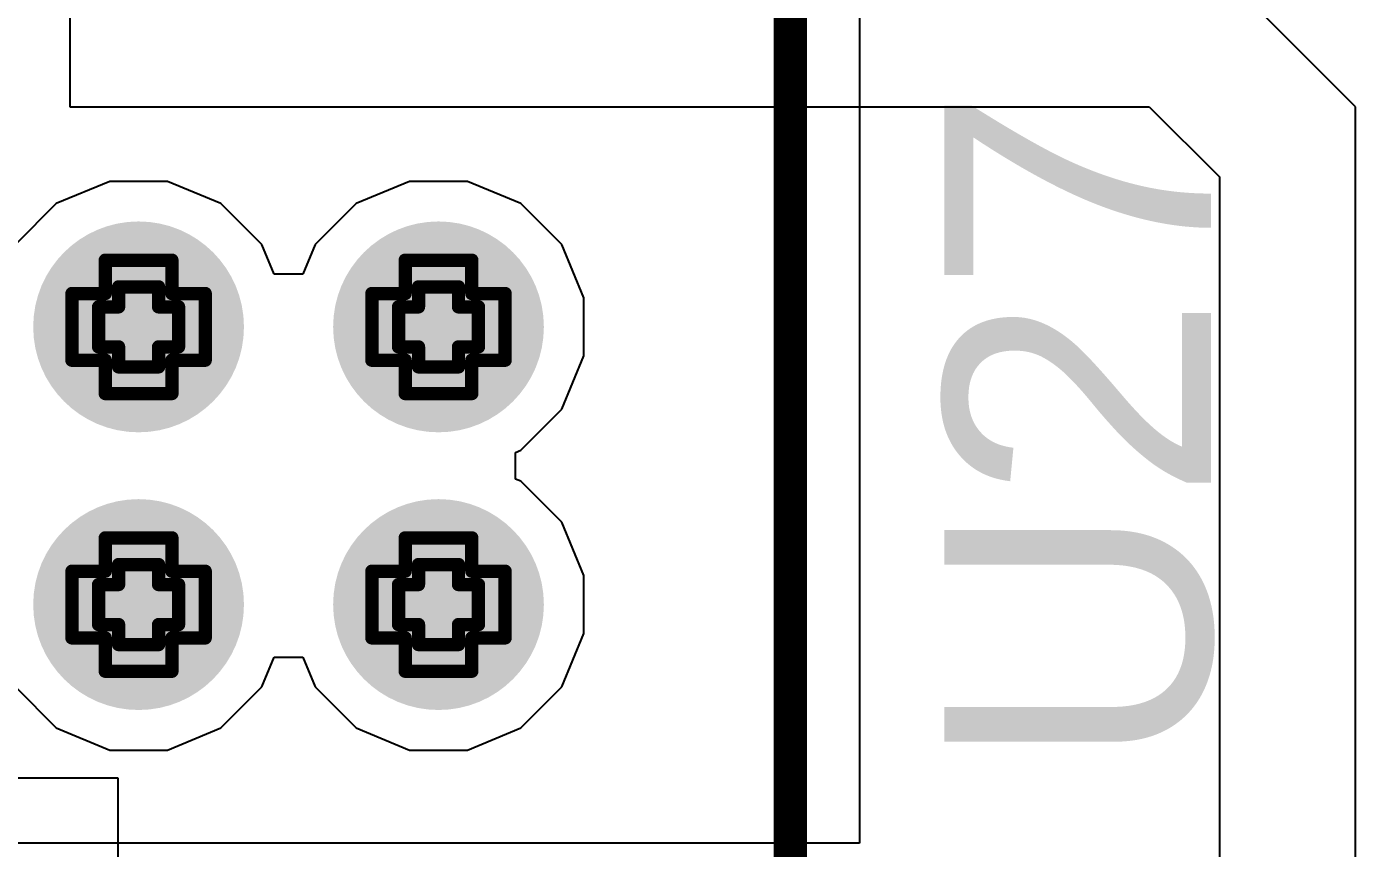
# Model space of a CAD drawing. Header units: inches. Extents: x -4 to 5258, y -4 to 5281.
# Drawn here: x 72.96 to 78.02, y 83.39 to 86.52 of the extents above; entities that cross this region are included whole.
import ezdxf

# ---------------------------------------------------------------- set-up
doc = ezdxf.new("R2010")
doc.units = ezdxf.units.IN
for name, color, linetype in [('Bottom Layer', 5, 'Continuous'), ('Bottom Solder', 6, 'Continuous'), ('Drill Drawing', 1, 'Continuous'), ('Layer 1', 16, 'Continuous'), ('Layer 2', 76, 'Continuous'), ('Top Layer', 1, 'Continuous'), ('Top Overlay', 2, 'Continuous'), ('Top Solder', 216, 'Continuous'), ('Via Holes', 16, 'Continuous')]:
    doc.layers.add(name, color=color, linetype=linetype)
doc.styles.add('Arial', font='', dxfattribs={"height": 0.2})
doc.styles.get('Arial').set_extended_font_data('Arial')

# ---------------------------------------------------------------- blocks, each defined once
blk = doc.blocks.new('SOIC_8_6')
at = {"layer": 'Top Overlay'}
blk.add_lwpolyline([(-1.9906, -2.4892, 0.127, 0.127, 0), (1.9906, -2.4892, 0.127, 0.127, 0)], format="xyseb", dxfattribs=at)

msp = doc.modelspace()

# ---------------------------------------------------------------- hatches: boundary and pattern name
at = {"layer": 'Bottom Layer'}
h = msp.add_hatch(color=5, dxfattribs=at)
edge = h.paths.add_edge_path()
edge.add_arc((73.3864, 85.3725), 0.3, 0, 360)
h = msp.add_hatch(color=5, dxfattribs=at)
edge = h.paths.add_edge_path()
edge.add_arc((74.5294, 85.3725), 0.3, 0, 360)
h = msp.add_hatch(color=5, dxfattribs=at)
edge = h.paths.add_edge_path()
edge.add_arc((73.3864, 84.3148), 0.3, 0, 360)
h = msp.add_hatch(color=5, dxfattribs=at)
edge = h.paths.add_edge_path()
edge.add_arc((74.5294, 84.3148), 0.3, 0, 360)
at = {"layer": 'Bottom Solder'}
h = msp.add_hatch(color=6, dxfattribs=at)
edge = h.paths.add_edge_path()
edge.add_arc((73.3864, 85.3725), 0.4016, 0, 360)
h = msp.add_hatch(color=6, dxfattribs=at)
edge = h.paths.add_edge_path()
edge.add_arc((74.5294, 85.3725), 0.4016, 0, 360)
h = msp.add_hatch(color=6, dxfattribs=at)
edge = h.paths.add_edge_path()
edge.add_arc((73.3864, 84.3148), 0.4016, 0, 360)
h = msp.add_hatch(color=6, dxfattribs=at)
edge = h.paths.add_edge_path()
edge.add_arc((74.5294, 84.3148), 0.4016, 0, 360)
at = {"layer": 'Layer 1'}
h = msp.add_hatch(color=16, dxfattribs=at)
edge = h.paths.add_edge_path()
edge.add_arc((73.3864, 85.3725), 0.3, 0, 360)
h = msp.add_hatch(color=16, dxfattribs=at)
edge = h.paths.add_edge_path()
edge.add_arc((74.5294, 85.3725), 0.3, 0, 360)
h = msp.add_hatch(color=16, dxfattribs=at)
edge = h.paths.add_edge_path()
edge.add_arc((73.3864, 84.3148), 0.3, 0, 360)
h = msp.add_hatch(color=16, dxfattribs=at)
edge = h.paths.add_edge_path()
edge.add_arc((74.5294, 84.3148), 0.3, 0, 360)
at = {"layer": 'Layer 2'}
h = msp.add_hatch(color=76, dxfattribs=at)
edge = h.paths.add_edge_path()
edge.add_arc((73.3864, 85.3725), 0.3, 0, 360)
h = msp.add_hatch(color=76, dxfattribs=at)
edge = h.paths.add_edge_path()
edge.add_arc((74.5294, 85.3725), 0.3, 0, 360)
h = msp.add_hatch(color=76, dxfattribs=at)
edge = h.paths.add_edge_path()
edge.add_arc((73.3864, 84.3148), 0.3, 0, 360)
h = msp.add_hatch(color=76, dxfattribs=at)
edge = h.paths.add_edge_path()
edge.add_arc((74.5294, 84.3148), 0.3, 0, 360)
at = {"layer": 'Top Layer'}
h = msp.add_hatch(color=1, dxfattribs=at)
edge = h.paths.add_edge_path()
edge.add_arc((73.3864, 85.3725), 0.3, 0, 360)
h = msp.add_hatch(color=1, dxfattribs=at)
edge = h.paths.add_edge_path()
edge.add_arc((74.5294, 85.3725), 0.3, 0, 360)
h = msp.add_hatch(color=1, dxfattribs=at)
edge = h.paths.add_edge_path()
edge.add_arc((73.3864, 84.3148), 0.3, 0, 360)
h = msp.add_hatch(color=1, dxfattribs=at)
edge = h.paths.add_edge_path()
edge.add_arc((74.5294, 84.3148), 0.3, 0, 360)
at = {"layer": 'Top Solder'}
h = msp.add_hatch(color=216, dxfattribs=at)
edge = h.paths.add_edge_path()
edge.add_arc((73.3864, 85.3725), 0.4016, 0, 360)
h = msp.add_hatch(color=216, dxfattribs=at)
edge = h.paths.add_edge_path()
edge.add_arc((74.5294, 85.3725), 0.4016, 0, 360)
h = msp.add_hatch(color=216, dxfattribs=at)
edge = h.paths.add_edge_path()
edge.add_arc((73.3864, 84.3148), 0.4016, 0, 360)
h = msp.add_hatch(color=216, dxfattribs=at)
edge = h.paths.add_edge_path()
edge.add_arc((74.5294, 84.3148), 0.4016, 0, 360)
at = {"layer": 'Via Holes'}
h = msp.add_hatch(color=7, dxfattribs=at)
edge = h.paths.add_edge_path()
edge.add_arc((73.3864, 85.3725), 0.15, 0, 360)
h = msp.add_hatch(color=7, dxfattribs=at)
edge = h.paths.add_edge_path()
edge.add_arc((74.5294, 85.3725), 0.15, 0, 360)
h = msp.add_hatch(color=7, dxfattribs=at)
edge = h.paths.add_edge_path()
edge.add_arc((73.3864, 84.3148), 0.15, 0, 360)
h = msp.add_hatch(color=7, dxfattribs=at)
edge = h.paths.add_edge_path()
edge.add_arc((74.5294, 84.3148), 0.15, 0, 360)

# ---------------------------------------------------------------- linework, layer by layer
at = {"layer": 'Bottom Layer'}
for p, q in [((73.2762, 85.9265), (73.0726, 85.8421)), ((73.4966, 85.9265), (73.2762, 85.9265)), ((73.7002, 85.8421), (73.4966, 85.9265)), ((74.4192, 85.9265), (74.2156, 85.8421)), ((74.6396, 85.9265), (74.4192, 85.9265)), ((74.8432, 85.8421), (74.6396, 85.9265)), ((73.0726, 85.8421), (72.9167, 85.6863)), ((73.856, 85.6863), (73.7002, 85.8421)), ((74.2156, 85.8421), (74.0597, 85.6863)), ((74.999, 85.6863), (74.8432, 85.8421)), ((73.9029, 85.5732), (73.856, 85.6863)), ((74.0597, 85.6863), (74.0129, 85.5732)), ((75.0834, 85.4827), (74.999, 85.6863)), ((74.0129, 85.5732), (73.9029, 85.5732)), ((75.0834, 85.2623), (75.0834, 85.4827)), ((74.999, 85.0586), (75.0834, 85.2623)), ((74.8432, 84.9028), (74.999, 85.0586)), ((74.823, 84.8944), (74.8432, 84.9028)), ((74.823, 84.7928), (74.823, 84.8944)), ((74.8432, 84.7844), (74.823, 84.7928)), ((74.999, 84.6286), (74.8432, 84.7844)), ((75.0834, 84.425), (74.999, 84.6286)), ((75.0834, 84.2046), (75.0834, 84.425)), ((74.999, 84.001), (75.0834, 84.2046)), ((73.856, 84.001), (73.9029, 84.1141)), ((73.9029, 84.1141), (74.0129, 84.1141)), ((74.0129, 84.1141), (74.0597, 84.001)), ((72.9167, 84.001), (73.0726, 83.8451)), ((73.7002, 83.8451), (73.856, 84.001)), ((74.0597, 84.001), (74.2156, 83.8451)), ((74.8432, 83.8451), (74.999, 84.001)), ((73.0726, 83.8451), (73.2762, 83.7608)), ((73.4966, 83.7608), (73.7002, 83.8451)), ((74.2156, 83.8451), (74.4192, 83.7608)), ((74.6396, 83.7608), (74.8432, 83.8451)), ((73.2762, 83.7608), (73.4966, 83.7608)), ((74.4192, 83.7608), (74.6396, 83.7608))]:
    msp.add_line(p, q, dxfattribs=at)
at = {"layer": 'Drill Drawing'}
for points in [[(73.2594, 85.4995, 0.0508, 0.0508, 0), (73.2594, 85.6265, 0.0508, 0.0508, 0)], [(73.2594, 85.6265, 0.0508, 0.0508, 0), (73.5134, 85.6265, 0.0508, 0.0508, 0)], [(73.5134, 85.4995, 0.0508, 0.0508, 0), (73.5134, 85.6265, 0.0508, 0.0508, 0)], [(74.4024, 85.4995, 0.0508, 0.0508, 0), (74.4024, 85.6265, 0.0508, 0.0508, 0)], [(74.4024, 85.6265, 0.0508, 0.0508, 0), (74.6564, 85.6265, 0.0508, 0.0508, 0)], [(74.6564, 85.4995, 0.0508, 0.0508, 0), (74.6564, 85.6265, 0.0508, 0.0508, 0)], [(73.3102, 85.4487, 0.0508, 0.0508, 0), (73.3102, 85.5249, 0.0508, 0.0508, 0)], [(73.3102, 85.5249, 0.0508, 0.0508, 0), (73.4626, 85.5249, 0.0508, 0.0508, 0)], [(73.4626, 85.4487, 0.0508, 0.0508, 0), (73.4626, 85.5249, 0.0508, 0.0508, 0)], [(74.4532, 85.4487, 0.0508, 0.0508, 0), (74.4532, 85.5249, 0.0508, 0.0508, 0)], [(74.4532, 85.5249, 0.0508, 0.0508, 0), (74.6056, 85.5249, 0.0508, 0.0508, 0)], [(74.6056, 85.4487, 0.0508, 0.0508, 0), (74.6056, 85.5249, 0.0508, 0.0508, 0)], [(73.1324, 85.2455, 0.0508, 0.0508, 0), (73.1324, 85.4995, 0.0508, 0.0508, 0)], [(73.1324, 85.4995, 0.0508, 0.0508, 0), (73.2594, 85.4995, 0.0508, 0.0508, 0)], [(73.5134, 85.4995, 0.0508, 0.0508, 0), (73.6404, 85.4995, 0.0508, 0.0508, 0)], [(73.6404, 85.2455, 0.0508, 0.0508, 0), (73.6404, 85.4995, 0.0508, 0.0508, 0)], [(74.2754, 85.2455, 0.0508, 0.0508, 0), (74.2754, 85.4995, 0.0508, 0.0508, 0)], [(74.2754, 85.4995, 0.0508, 0.0508, 0), (74.4024, 85.4995, 0.0508, 0.0508, 0)], [(74.6564, 85.4995, 0.0508, 0.0508, 0), (74.7834, 85.4995, 0.0508, 0.0508, 0)], [(74.7834, 85.2455, 0.0508, 0.0508, 0), (74.7834, 85.4995, 0.0508, 0.0508, 0)], [(73.234, 85.2963, 0.0508, 0.0508, 0), (73.234, 85.4487, 0.0508, 0.0508, 0)], [(73.234, 85.4487, 0.0508, 0.0508, 0), (73.3102, 85.4487, 0.0508, 0.0508, 0)], [(73.4626, 85.4487, 0.0508, 0.0508, 0), (73.5388, 85.4487, 0.0508, 0.0508, 0)], [(73.5388, 85.2963, 0.0508, 0.0508, 0), (73.5388, 85.4487, 0.0508, 0.0508, 0)], [(74.377, 85.2963, 0.0508, 0.0508, 0), (74.377, 85.4487, 0.0508, 0.0508, 0)], [(74.377, 85.4487, 0.0508, 0.0508, 0), (74.4532, 85.4487, 0.0508, 0.0508, 0)], [(74.6056, 85.4487, 0.0508, 0.0508, 0), (74.6818, 85.4487, 0.0508, 0.0508, 0)], [(74.6818, 85.2963, 0.0508, 0.0508, 0), (74.6818, 85.4487, 0.0508, 0.0508, 0)], [(73.234, 85.2963, 0.0508, 0.0508, 0), (73.3102, 85.2963, 0.0508, 0.0508, 0)], [(73.3102, 85.2201, 0.0508, 0.0508, 0), (73.3102, 85.2963, 0.0508, 0.0508, 0)], [(73.4626, 85.2963, 0.0508, 0.0508, 0), (73.5388, 85.2963, 0.0508, 0.0508, 0)], [(73.4626, 85.2201, 0.0508, 0.0508, 0), (73.4626, 85.2963, 0.0508, 0.0508, 0)], [(74.377, 85.2963, 0.0508, 0.0508, 0), (74.4532, 85.2963, 0.0508, 0.0508, 0)], [(74.4532, 85.2201, 0.0508, 0.0508, 0), (74.4532, 85.2963, 0.0508, 0.0508, 0)], [(74.6056, 85.2963, 0.0508, 0.0508, 0), (74.6818, 85.2963, 0.0508, 0.0508, 0)], [(74.6056, 85.2201, 0.0508, 0.0508, 0), (74.6056, 85.2963, 0.0508, 0.0508, 0)], [(73.1324, 85.2455, 0.0508, 0.0508, 0), (73.2594, 85.2455, 0.0508, 0.0508, 0)], [(73.2594, 85.1185, 0.0508, 0.0508, 0), (73.2594, 85.2455, 0.0508, 0.0508, 0)], [(73.3102, 85.2201, 0.0508, 0.0508, 0), (73.4626, 85.2201, 0.0508, 0.0508, 0)], [(73.5134, 85.2455, 0.0508, 0.0508, 0), (73.6404, 85.2455, 0.0508, 0.0508, 0)], [(73.5134, 85.1185, 0.0508, 0.0508, 0), (73.5134, 85.2455, 0.0508, 0.0508, 0)], [(74.2754, 85.2455, 0.0508, 0.0508, 0), (74.4024, 85.2455, 0.0508, 0.0508, 0)], [(74.4024, 85.1185, 0.0508, 0.0508, 0), (74.4024, 85.2455, 0.0508, 0.0508, 0)], [(74.4532, 85.2201, 0.0508, 0.0508, 0), (74.6056, 85.2201, 0.0508, 0.0508, 0)], [(74.6564, 85.2455, 0.0508, 0.0508, 0), (74.7834, 85.2455, 0.0508, 0.0508, 0)], [(74.6564, 85.1185, 0.0508, 0.0508, 0), (74.6564, 85.2455, 0.0508, 0.0508, 0)], [(73.2594, 85.1185, 0.0508, 0.0508, 0), (73.5134, 85.1185, 0.0508, 0.0508, 0)], [(74.4024, 85.1185, 0.0508, 0.0508, 0), (74.6564, 85.1185, 0.0508, 0.0508, 0)], [(73.2594, 84.4418, 0.0508, 0.0508, 0), (73.2594, 84.5688, 0.0508, 0.0508, 0)], [(73.2594, 84.5688, 0.0508, 0.0508, 0), (73.5134, 84.5688, 0.0508, 0.0508, 0)], [(73.5134, 84.4418, 0.0508, 0.0508, 0), (73.5134, 84.5688, 0.0508, 0.0508, 0)], [(74.4024, 84.4418, 0.0508, 0.0508, 0), (74.4024, 84.5688, 0.0508, 0.0508, 0)], [(74.4024, 84.5688, 0.0508, 0.0508, 0), (74.6564, 84.5688, 0.0508, 0.0508, 0)], [(74.6564, 84.4418, 0.0508, 0.0508, 0), (74.6564, 84.5688, 0.0508, 0.0508, 0)], [(73.3102, 84.391, 0.0508, 0.0508, 0), (73.3102, 84.4672, 0.0508, 0.0508, 0)], [(73.3102, 84.4672, 0.0508, 0.0508, 0), (73.4626, 84.4672, 0.0508, 0.0508, 0)], [(73.4626, 84.391, 0.0508, 0.0508, 0), (73.4626, 84.4672, 0.0508, 0.0508, 0)], [(74.4532, 84.391, 0.0508, 0.0508, 0), (74.4532, 84.4672, 0.0508, 0.0508, 0)], [(74.4532, 84.4672, 0.0508, 0.0508, 0), (74.6056, 84.4672, 0.0508, 0.0508, 0)], [(74.6056, 84.391, 0.0508, 0.0508, 0), (74.6056, 84.4672, 0.0508, 0.0508, 0)], [(73.1324, 84.1878, 0.0508, 0.0508, 0), (73.1324, 84.4418, 0.0508, 0.0508, 0)], [(73.1324, 84.4418, 0.0508, 0.0508, 0), (73.2594, 84.4418, 0.0508, 0.0508, 0)], [(73.5134, 84.4418, 0.0508, 0.0508, 0), (73.6404, 84.4418, 0.0508, 0.0508, 0)], [(73.6404, 84.1878, 0.0508, 0.0508, 0), (73.6404, 84.4418, 0.0508, 0.0508, 0)], [(74.2754, 84.1878, 0.0508, 0.0508, 0), (74.2754, 84.4418, 0.0508, 0.0508, 0)], [(74.2754, 84.4418, 0.0508, 0.0508, 0), (74.4024, 84.4418, 0.0508, 0.0508, 0)], [(74.6564, 84.4418, 0.0508, 0.0508, 0), (74.7834, 84.4418, 0.0508, 0.0508, 0)], [(74.7834, 84.1878, 0.0508, 0.0508, 0), (74.7834, 84.4418, 0.0508, 0.0508, 0)], [(73.234, 84.2386, 0.0508, 0.0508, 0), (73.234, 84.391, 0.0508, 0.0508, 0)], [(73.234, 84.391, 0.0508, 0.0508, 0), (73.3102, 84.391, 0.0508, 0.0508, 0)], [(73.4626, 84.391, 0.0508, 0.0508, 0), (73.5388, 84.391, 0.0508, 0.0508, 0)], [(73.5388, 84.2386, 0.0508, 0.0508, 0), (73.5388, 84.391, 0.0508, 0.0508, 0)], [(74.377, 84.2386, 0.0508, 0.0508, 0), (74.377, 84.391, 0.0508, 0.0508, 0)], [(74.377, 84.391, 0.0508, 0.0508, 0), (74.4532, 84.391, 0.0508, 0.0508, 0)], [(74.6056, 84.391, 0.0508, 0.0508, 0), (74.6818, 84.391, 0.0508, 0.0508, 0)], [(74.6818, 84.2386, 0.0508, 0.0508, 0), (74.6818, 84.391, 0.0508, 0.0508, 0)], [(73.234, 84.2386, 0.0508, 0.0508, 0), (73.3102, 84.2386, 0.0508, 0.0508, 0)], [(73.3102, 84.1624, 0.0508, 0.0508, 0), (73.3102, 84.2386, 0.0508, 0.0508, 0)], [(73.4626, 84.2386, 0.0508, 0.0508, 0), (73.5388, 84.2386, 0.0508, 0.0508, 0)], [(73.4626, 84.1624, 0.0508, 0.0508, 0), (73.4626, 84.2386, 0.0508, 0.0508, 0)], [(74.377, 84.2386, 0.0508, 0.0508, 0), (74.4532, 84.2386, 0.0508, 0.0508, 0)], [(74.4532, 84.1624, 0.0508, 0.0508, 0), (74.4532, 84.2386, 0.0508, 0.0508, 0)], [(74.6056, 84.2386, 0.0508, 0.0508, 0), (74.6818, 84.2386, 0.0508, 0.0508, 0)], [(74.6056, 84.1624, 0.0508, 0.0508, 0), (74.6056, 84.2386, 0.0508, 0.0508, 0)], [(73.1324, 84.1878, 0.0508, 0.0508, 0), (73.2594, 84.1878, 0.0508, 0.0508, 0)], [(73.2594, 84.0608, 0.0508, 0.0508, 0), (73.2594, 84.1878, 0.0508, 0.0508, 0)], [(73.3102, 84.1624, 0.0508, 0.0508, 0), (73.4626, 84.1624, 0.0508, 0.0508, 0)], [(73.5134, 84.1878, 0.0508, 0.0508, 0), (73.6404, 84.1878, 0.0508, 0.0508, 0)], [(73.5134, 84.0608, 0.0508, 0.0508, 0), (73.5134, 84.1878, 0.0508, 0.0508, 0)], [(74.2754, 84.1878, 0.0508, 0.0508, 0), (74.4024, 84.1878, 0.0508, 0.0508, 0)], [(74.4024, 84.0608, 0.0508, 0.0508, 0), (74.4024, 84.1878, 0.0508, 0.0508, 0)], [(74.4532, 84.1624, 0.0508, 0.0508, 0), (74.6056, 84.1624, 0.0508, 0.0508, 0)], [(74.6564, 84.1878, 0.0508, 0.0508, 0), (74.7834, 84.1878, 0.0508, 0.0508, 0)], [(74.6564, 84.0608, 0.0508, 0.0508, 0), (74.6564, 84.1878, 0.0508, 0.0508, 0)], [(73.2594, 84.0608, 0.0508, 0.0508, 0), (73.5134, 84.0608, 0.0508, 0.0508, 0)], [(74.4024, 84.0608, 0.0508, 0.0508, 0), (74.6564, 84.0608, 0.0508, 0.0508, 0)]]:
    msp.add_lwpolyline(points, format="xyseb", dxfattribs=at)
for points in [[(73.2467, 85.6265, 0.0254, 0.0254, 1), (73.2721, 85.6265, 0.0254, 0.0254, 1)], [(73.2467, 85.6265, 0.0254, 0.0254, 1), (73.2721, 85.6265, 0.0254, 0.0254, 1)], [(73.5007, 85.6265, 0.0254, 0.0254, 1), (73.5261, 85.6265, 0.0254, 0.0254, 1)], [(73.5007, 85.6265, 0.0254, 0.0254, 1), (73.5261, 85.6265, 0.0254, 0.0254, 1)], [(74.3897, 85.6265, 0.0254, 0.0254, 1), (74.4151, 85.6265, 0.0254, 0.0254, 1)], [(74.3897, 85.6265, 0.0254, 0.0254, 1), (74.4151, 85.6265, 0.0254, 0.0254, 1)], [(74.6437, 85.6265, 0.0254, 0.0254, 1), (74.6691, 85.6265, 0.0254, 0.0254, 1)], [(74.6437, 85.6265, 0.0254, 0.0254, 1), (74.6691, 85.6265, 0.0254, 0.0254, 1)], [(73.2975, 85.5249, 0.0254, 0.0254, 1), (73.3229, 85.5249, 0.0254, 0.0254, 1)], [(73.2975, 85.5249, 0.0254, 0.0254, 1), (73.3229, 85.5249, 0.0254, 0.0254, 1)], [(73.4499, 85.5249, 0.0254, 0.0254, 1), (73.4753, 85.5249, 0.0254, 0.0254, 1)], [(73.4499, 85.5249, 0.0254, 0.0254, 1), (73.4753, 85.5249, 0.0254, 0.0254, 1)], [(74.4405, 85.5249, 0.0254, 0.0254, 1), (74.4659, 85.5249, 0.0254, 0.0254, 1)], [(74.4405, 85.5249, 0.0254, 0.0254, 1), (74.4659, 85.5249, 0.0254, 0.0254, 1)], [(74.5929, 85.5249, 0.0254, 0.0254, 1), (74.6183, 85.5249, 0.0254, 0.0254, 1)], [(74.5929, 85.5249, 0.0254, 0.0254, 1), (74.6183, 85.5249, 0.0254, 0.0254, 1)], [(73.1197, 85.4995, 0.0254, 0.0254, 1), (73.1451, 85.4995, 0.0254, 0.0254, 1)], [(73.1197, 85.4995, 0.0254, 0.0254, 1), (73.1451, 85.4995, 0.0254, 0.0254, 1)], [(73.2467, 85.4995, 0.0254, 0.0254, 1), (73.2721, 85.4995, 0.0254, 0.0254, 1)], [(73.2467, 85.4995, 0.0254, 0.0254, 1), (73.2721, 85.4995, 0.0254, 0.0254, 1)], [(73.5007, 85.4995, 0.0254, 0.0254, 1), (73.5261, 85.4995, 0.0254, 0.0254, 1)], [(73.5007, 85.4995, 0.0254, 0.0254, 1), (73.5261, 85.4995, 0.0254, 0.0254, 1)], [(73.6277, 85.4995, 0.0254, 0.0254, 1), (73.6531, 85.4995, 0.0254, 0.0254, 1)], [(73.6277, 85.4995, 0.0254, 0.0254, 1), (73.6531, 85.4995, 0.0254, 0.0254, 1)], [(74.2627, 85.4995, 0.0254, 0.0254, 1), (74.2881, 85.4995, 0.0254, 0.0254, 1)], [(74.2627, 85.4995, 0.0254, 0.0254, 1), (74.2881, 85.4995, 0.0254, 0.0254, 1)], [(74.3897, 85.4995, 0.0254, 0.0254, 1), (74.4151, 85.4995, 0.0254, 0.0254, 1)], [(74.3897, 85.4995, 0.0254, 0.0254, 1), (74.4151, 85.4995, 0.0254, 0.0254, 1)], [(74.6437, 85.4995, 0.0254, 0.0254, 1), (74.6691, 85.4995, 0.0254, 0.0254, 1)], [(74.6437, 85.4995, 0.0254, 0.0254, 1), (74.6691, 85.4995, 0.0254, 0.0254, 1)], [(74.7707, 85.4995, 0.0254, 0.0254, 1), (74.7961, 85.4995, 0.0254, 0.0254, 1)], [(74.7707, 85.4995, 0.0254, 0.0254, 1), (74.7961, 85.4995, 0.0254, 0.0254, 1)], [(73.2213, 85.4487, 0.0254, 0.0254, 1), (73.2467, 85.4487, 0.0254, 0.0254, 1)], [(73.2213, 85.4487, 0.0254, 0.0254, 1), (73.2467, 85.4487, 0.0254, 0.0254, 1)], [(73.2975, 85.4487, 0.0254, 0.0254, 1), (73.3229, 85.4487, 0.0254, 0.0254, 1)], [(73.2975, 85.4487, 0.0254, 0.0254, 1), (73.3229, 85.4487, 0.0254, 0.0254, 1)], [(73.4499, 85.4487, 0.0254, 0.0254, 1), (73.4753, 85.4487, 0.0254, 0.0254, 1)], [(73.4499, 85.4487, 0.0254, 0.0254, 1), (73.4753, 85.4487, 0.0254, 0.0254, 1)], [(73.5261, 85.4487, 0.0254, 0.0254, 1), (73.5515, 85.4487, 0.0254, 0.0254, 1)], [(73.5261, 85.4487, 0.0254, 0.0254, 1), (73.5515, 85.4487, 0.0254, 0.0254, 1)], [(74.3643, 85.4487, 0.0254, 0.0254, 1), (74.3897, 85.4487, 0.0254, 0.0254, 1)], [(74.3643, 85.4487, 0.0254, 0.0254, 1), (74.3897, 85.4487, 0.0254, 0.0254, 1)], [(74.4405, 85.4487, 0.0254, 0.0254, 1), (74.4659, 85.4487, 0.0254, 0.0254, 1)], [(74.4405, 85.4487, 0.0254, 0.0254, 1), (74.4659, 85.4487, 0.0254, 0.0254, 1)], [(74.5929, 85.4487, 0.0254, 0.0254, 1), (74.6183, 85.4487, 0.0254, 0.0254, 1)], [(74.5929, 85.4487, 0.0254, 0.0254, 1), (74.6183, 85.4487, 0.0254, 0.0254, 1)], [(74.6691, 85.4487, 0.0254, 0.0254, 1), (74.6945, 85.4487, 0.0254, 0.0254, 1)], [(74.6691, 85.4487, 0.0254, 0.0254, 1), (74.6945, 85.4487, 0.0254, 0.0254, 1)], [(73.2213, 85.2963, 0.0254, 0.0254, 1), (73.2467, 85.2963, 0.0254, 0.0254, 1)], [(73.2213, 85.2963, 0.0254, 0.0254, 1), (73.2467, 85.2963, 0.0254, 0.0254, 1)], [(73.2975, 85.2963, 0.0254, 0.0254, 1), (73.3229, 85.2963, 0.0254, 0.0254, 1)], [(73.2975, 85.2963, 0.0254, 0.0254, 1), (73.3229, 85.2963, 0.0254, 0.0254, 1)], [(73.4499, 85.2963, 0.0254, 0.0254, 1), (73.4753, 85.2963, 0.0254, 0.0254, 1)], [(73.4499, 85.2963, 0.0254, 0.0254, 1), (73.4753, 85.2963, 0.0254, 0.0254, 1)], [(73.5261, 85.2963, 0.0254, 0.0254, 1), (73.5515, 85.2963, 0.0254, 0.0254, 1)], [(73.5261, 85.2963, 0.0254, 0.0254, 1), (73.5515, 85.2963, 0.0254, 0.0254, 1)], [(74.3643, 85.2963, 0.0254, 0.0254, 1), (74.3897, 85.2963, 0.0254, 0.0254, 1)], [(74.3643, 85.2963, 0.0254, 0.0254, 1), (74.3897, 85.2963, 0.0254, 0.0254, 1)], [(74.4405, 85.2963, 0.0254, 0.0254, 1), (74.4659, 85.2963, 0.0254, 0.0254, 1)], [(74.4405, 85.2963, 0.0254, 0.0254, 1), (74.4659, 85.2963, 0.0254, 0.0254, 1)], [(74.5929, 85.2963, 0.0254, 0.0254, 1), (74.6183, 85.2963, 0.0254, 0.0254, 1)], [(74.5929, 85.2963, 0.0254, 0.0254, 1), (74.6183, 85.2963, 0.0254, 0.0254, 1)], [(74.6691, 85.2963, 0.0254, 0.0254, 1), (74.6945, 85.2963, 0.0254, 0.0254, 1)], [(74.6691, 85.2963, 0.0254, 0.0254, 1), (74.6945, 85.2963, 0.0254, 0.0254, 1)], [(73.1197, 85.2455, 0.0254, 0.0254, 1), (73.1451, 85.2455, 0.0254, 0.0254, 1)], [(73.1197, 85.2455, 0.0254, 0.0254, 1), (73.1451, 85.2455, 0.0254, 0.0254, 1)], [(73.2467, 85.2455, 0.0254, 0.0254, 1), (73.2721, 85.2455, 0.0254, 0.0254, 1)], [(73.2467, 85.2455, 0.0254, 0.0254, 1), (73.2721, 85.2455, 0.0254, 0.0254, 1)], [(73.2975, 85.2201, 0.0254, 0.0254, 1), (73.3229, 85.2201, 0.0254, 0.0254, 1)], [(73.2975, 85.2201, 0.0254, 0.0254, 1), (73.3229, 85.2201, 0.0254, 0.0254, 1)], [(73.4499, 85.2201, 0.0254, 0.0254, 1), (73.4753, 85.2201, 0.0254, 0.0254, 1)], [(73.4499, 85.2201, 0.0254, 0.0254, 1), (73.4753, 85.2201, 0.0254, 0.0254, 1)], [(73.5007, 85.2455, 0.0254, 0.0254, 1), (73.5261, 85.2455, 0.0254, 0.0254, 1)], [(73.5007, 85.2455, 0.0254, 0.0254, 1), (73.5261, 85.2455, 0.0254, 0.0254, 1)], [(73.6277, 85.2455, 0.0254, 0.0254, 1), (73.6531, 85.2455, 0.0254, 0.0254, 1)], [(73.6277, 85.2455, 0.0254, 0.0254, 1), (73.6531, 85.2455, 0.0254, 0.0254, 1)], [(74.2627, 85.2455, 0.0254, 0.0254, 1), (74.2881, 85.2455, 0.0254, 0.0254, 1)], [(74.2627, 85.2455, 0.0254, 0.0254, 1), (74.2881, 85.2455, 0.0254, 0.0254, 1)], [(74.3897, 85.2455, 0.0254, 0.0254, 1), (74.4151, 85.2455, 0.0254, 0.0254, 1)], [(74.3897, 85.2455, 0.0254, 0.0254, 1), (74.4151, 85.2455, 0.0254, 0.0254, 1)], [(74.4405, 85.2201, 0.0254, 0.0254, 1), (74.4659, 85.2201, 0.0254, 0.0254, 1)], [(74.4405, 85.2201, 0.0254, 0.0254, 1), (74.4659, 85.2201, 0.0254, 0.0254, 1)], [(74.5929, 85.2201, 0.0254, 0.0254, 1), (74.6183, 85.2201, 0.0254, 0.0254, 1)], [(74.5929, 85.2201, 0.0254, 0.0254, 1), (74.6183, 85.2201, 0.0254, 0.0254, 1)], [(74.6437, 85.2455, 0.0254, 0.0254, 1), (74.6691, 85.2455, 0.0254, 0.0254, 1)], [(74.6437, 85.2455, 0.0254, 0.0254, 1), (74.6691, 85.2455, 0.0254, 0.0254, 1)], [(74.7707, 85.2455, 0.0254, 0.0254, 1), (74.7961, 85.2455, 0.0254, 0.0254, 1)], [(74.7707, 85.2455, 0.0254, 0.0254, 1), (74.7961, 85.2455, 0.0254, 0.0254, 1)], [(73.2467, 85.1185, 0.0254, 0.0254, 1), (73.2721, 85.1185, 0.0254, 0.0254, 1)], [(73.2467, 85.1185, 0.0254, 0.0254, 1), (73.2721, 85.1185, 0.0254, 0.0254, 1)], [(73.5007, 85.1185, 0.0254, 0.0254, 1), (73.5261, 85.1185, 0.0254, 0.0254, 1)], [(73.5007, 85.1185, 0.0254, 0.0254, 1), (73.5261, 85.1185, 0.0254, 0.0254, 1)], [(74.3897, 85.1185, 0.0254, 0.0254, 1), (74.4151, 85.1185, 0.0254, 0.0254, 1)], [(74.3897, 85.1185, 0.0254, 0.0254, 1), (74.4151, 85.1185, 0.0254, 0.0254, 1)], [(74.6437, 85.1185, 0.0254, 0.0254, 1), (74.6691, 85.1185, 0.0254, 0.0254, 1)], [(74.6437, 85.1185, 0.0254, 0.0254, 1), (74.6691, 85.1185, 0.0254, 0.0254, 1)], [(73.2467, 84.5688, 0.0254, 0.0254, 1), (73.2721, 84.5688, 0.0254, 0.0254, 1)], [(73.2467, 84.5688, 0.0254, 0.0254, 1), (73.2721, 84.5688, 0.0254, 0.0254, 1)], [(73.5007, 84.5688, 0.0254, 0.0254, 1), (73.5261, 84.5688, 0.0254, 0.0254, 1)], [(73.5007, 84.5688, 0.0254, 0.0254, 1), (73.5261, 84.5688, 0.0254, 0.0254, 1)], [(74.3897, 84.5688, 0.0254, 0.0254, 1), (74.4151, 84.5688, 0.0254, 0.0254, 1)], [(74.3897, 84.5688, 0.0254, 0.0254, 1), (74.4151, 84.5688, 0.0254, 0.0254, 1)], [(74.6437, 84.5688, 0.0254, 0.0254, 1), (74.6691, 84.5688, 0.0254, 0.0254, 1)], [(74.6437, 84.5688, 0.0254, 0.0254, 1), (74.6691, 84.5688, 0.0254, 0.0254, 1)], [(73.2975, 84.4672, 0.0254, 0.0254, 1), (73.3229, 84.4672, 0.0254, 0.0254, 1)], [(73.2975, 84.4672, 0.0254, 0.0254, 1), (73.3229, 84.4672, 0.0254, 0.0254, 1)], [(73.4499, 84.4672, 0.0254, 0.0254, 1), (73.4753, 84.4672, 0.0254, 0.0254, 1)], [(73.4499, 84.4672, 0.0254, 0.0254, 1), (73.4753, 84.4672, 0.0254, 0.0254, 1)], [(74.4405, 84.4672, 0.0254, 0.0254, 1), (74.4659, 84.4672, 0.0254, 0.0254, 1)], [(74.4405, 84.4672, 0.0254, 0.0254, 1), (74.4659, 84.4672, 0.0254, 0.0254, 1)], [(74.5929, 84.4672, 0.0254, 0.0254, 1), (74.6183, 84.4672, 0.0254, 0.0254, 1)], [(74.5929, 84.4672, 0.0254, 0.0254, 1), (74.6183, 84.4672, 0.0254, 0.0254, 1)], [(73.1197, 84.4418, 0.0254, 0.0254, 1), (73.1451, 84.4418, 0.0254, 0.0254, 1)], [(73.1197, 84.4418, 0.0254, 0.0254, 1), (73.1451, 84.4418, 0.0254, 0.0254, 1)], [(73.2467, 84.4418, 0.0254, 0.0254, 1), (73.2721, 84.4418, 0.0254, 0.0254, 1)], [(73.2467, 84.4418, 0.0254, 0.0254, 1), (73.2721, 84.4418, 0.0254, 0.0254, 1)], [(73.5007, 84.4418, 0.0254, 0.0254, 1), (73.5261, 84.4418, 0.0254, 0.0254, 1)], [(73.5007, 84.4418, 0.0254, 0.0254, 1), (73.5261, 84.4418, 0.0254, 0.0254, 1)], [(73.6277, 84.4418, 0.0254, 0.0254, 1), (73.6531, 84.4418, 0.0254, 0.0254, 1)], [(73.6277, 84.4418, 0.0254, 0.0254, 1), (73.6531, 84.4418, 0.0254, 0.0254, 1)], [(74.2627, 84.4418, 0.0254, 0.0254, 1), (74.2881, 84.4418, 0.0254, 0.0254, 1)], [(74.2627, 84.4418, 0.0254, 0.0254, 1), (74.2881, 84.4418, 0.0254, 0.0254, 1)], [(74.3897, 84.4418, 0.0254, 0.0254, 1), (74.4151, 84.4418, 0.0254, 0.0254, 1)], [(74.3897, 84.4418, 0.0254, 0.0254, 1), (74.4151, 84.4418, 0.0254, 0.0254, 1)], [(74.6437, 84.4418, 0.0254, 0.0254, 1), (74.6691, 84.4418, 0.0254, 0.0254, 1)], [(74.6437, 84.4418, 0.0254, 0.0254, 1), (74.6691, 84.4418, 0.0254, 0.0254, 1)], [(74.7707, 84.4418, 0.0254, 0.0254, 1), (74.7961, 84.4418, 0.0254, 0.0254, 1)], [(74.7707, 84.4418, 0.0254, 0.0254, 1), (74.7961, 84.4418, 0.0254, 0.0254, 1)], [(73.2213, 84.391, 0.0254, 0.0254, 1), (73.2467, 84.391, 0.0254, 0.0254, 1)], [(73.2213, 84.391, 0.0254, 0.0254, 1), (73.2467, 84.391, 0.0254, 0.0254, 1)], [(73.2975, 84.391, 0.0254, 0.0254, 1), (73.3229, 84.391, 0.0254, 0.0254, 1)], [(73.2975, 84.391, 0.0254, 0.0254, 1), (73.3229, 84.391, 0.0254, 0.0254, 1)], [(73.4499, 84.391, 0.0254, 0.0254, 1), (73.4753, 84.391, 0.0254, 0.0254, 1)], [(73.4499, 84.391, 0.0254, 0.0254, 1), (73.4753, 84.391, 0.0254, 0.0254, 1)], [(73.5261, 84.391, 0.0254, 0.0254, 1), (73.5515, 84.391, 0.0254, 0.0254, 1)], [(73.5261, 84.391, 0.0254, 0.0254, 1), (73.5515, 84.391, 0.0254, 0.0254, 1)], [(74.3643, 84.391, 0.0254, 0.0254, 1), (74.3897, 84.391, 0.0254, 0.0254, 1)], [(74.3643, 84.391, 0.0254, 0.0254, 1), (74.3897, 84.391, 0.0254, 0.0254, 1)], [(74.4405, 84.391, 0.0254, 0.0254, 1), (74.4659, 84.391, 0.0254, 0.0254, 1)], [(74.4405, 84.391, 0.0254, 0.0254, 1), (74.4659, 84.391, 0.0254, 0.0254, 1)], [(74.5929, 84.391, 0.0254, 0.0254, 1), (74.6183, 84.391, 0.0254, 0.0254, 1)], [(74.5929, 84.391, 0.0254, 0.0254, 1), (74.6183, 84.391, 0.0254, 0.0254, 1)], [(74.6691, 84.391, 0.0254, 0.0254, 1), (74.6945, 84.391, 0.0254, 0.0254, 1)], [(74.6691, 84.391, 0.0254, 0.0254, 1), (74.6945, 84.391, 0.0254, 0.0254, 1)], [(73.2213, 84.2386, 0.0254, 0.0254, 1), (73.2467, 84.2386, 0.0254, 0.0254, 1)], [(73.2213, 84.2386, 0.0254, 0.0254, 1), (73.2467, 84.2386, 0.0254, 0.0254, 1)], [(73.2975, 84.2386, 0.0254, 0.0254, 1), (73.3229, 84.2386, 0.0254, 0.0254, 1)], [(73.2975, 84.2386, 0.0254, 0.0254, 1), (73.3229, 84.2386, 0.0254, 0.0254, 1)], [(73.4499, 84.2386, 0.0254, 0.0254, 1), (73.4753, 84.2386, 0.0254, 0.0254, 1)], [(73.4499, 84.2386, 0.0254, 0.0254, 1), (73.4753, 84.2386, 0.0254, 0.0254, 1)], [(73.5261, 84.2386, 0.0254, 0.0254, 1), (73.5515, 84.2386, 0.0254, 0.0254, 1)], [(73.5261, 84.2386, 0.0254, 0.0254, 1), (73.5515, 84.2386, 0.0254, 0.0254, 1)], [(74.3643, 84.2386, 0.0254, 0.0254, 1), (74.3897, 84.2386, 0.0254, 0.0254, 1)], [(74.3643, 84.2386, 0.0254, 0.0254, 1), (74.3897, 84.2386, 0.0254, 0.0254, 1)], [(74.4405, 84.2386, 0.0254, 0.0254, 1), (74.4659, 84.2386, 0.0254, 0.0254, 1)], [(74.4405, 84.2386, 0.0254, 0.0254, 1), (74.4659, 84.2386, 0.0254, 0.0254, 1)], [(74.5929, 84.2386, 0.0254, 0.0254, 1), (74.6183, 84.2386, 0.0254, 0.0254, 1)], [(74.5929, 84.2386, 0.0254, 0.0254, 1), (74.6183, 84.2386, 0.0254, 0.0254, 1)], [(74.6691, 84.2386, 0.0254, 0.0254, 1), (74.6945, 84.2386, 0.0254, 0.0254, 1)], [(74.6691, 84.2386, 0.0254, 0.0254, 1), (74.6945, 84.2386, 0.0254, 0.0254, 1)], [(73.1197, 84.1878, 0.0254, 0.0254, 1), (73.1451, 84.1878, 0.0254, 0.0254, 1)], [(73.1197, 84.1878, 0.0254, 0.0254, 1), (73.1451, 84.1878, 0.0254, 0.0254, 1)], [(73.2467, 84.1878, 0.0254, 0.0254, 1), (73.2721, 84.1878, 0.0254, 0.0254, 1)], [(73.2467, 84.1878, 0.0254, 0.0254, 1), (73.2721, 84.1878, 0.0254, 0.0254, 1)], [(73.2975, 84.1624, 0.0254, 0.0254, 1), (73.3229, 84.1624, 0.0254, 0.0254, 1)], [(73.2975, 84.1624, 0.0254, 0.0254, 1), (73.3229, 84.1624, 0.0254, 0.0254, 1)], [(73.4499, 84.1624, 0.0254, 0.0254, 1), (73.4753, 84.1624, 0.0254, 0.0254, 1)], [(73.4499, 84.1624, 0.0254, 0.0254, 1), (73.4753, 84.1624, 0.0254, 0.0254, 1)], [(73.5007, 84.1878, 0.0254, 0.0254, 1), (73.5261, 84.1878, 0.0254, 0.0254, 1)], [(73.5007, 84.1878, 0.0254, 0.0254, 1), (73.5261, 84.1878, 0.0254, 0.0254, 1)], [(73.6277, 84.1878, 0.0254, 0.0254, 1), (73.6531, 84.1878, 0.0254, 0.0254, 1)], [(73.6277, 84.1878, 0.0254, 0.0254, 1), (73.6531, 84.1878, 0.0254, 0.0254, 1)], [(74.2627, 84.1878, 0.0254, 0.0254, 1), (74.2881, 84.1878, 0.0254, 0.0254, 1)], [(74.2627, 84.1878, 0.0254, 0.0254, 1), (74.2881, 84.1878, 0.0254, 0.0254, 1)], [(74.3897, 84.1878, 0.0254, 0.0254, 1), (74.4151, 84.1878, 0.0254, 0.0254, 1)], [(74.3897, 84.1878, 0.0254, 0.0254, 1), (74.4151, 84.1878, 0.0254, 0.0254, 1)], [(74.4405, 84.1624, 0.0254, 0.0254, 1), (74.4659, 84.1624, 0.0254, 0.0254, 1)], [(74.4405, 84.1624, 0.0254, 0.0254, 1), (74.4659, 84.1624, 0.0254, 0.0254, 1)], [(74.5929, 84.1624, 0.0254, 0.0254, 1), (74.6183, 84.1624, 0.0254, 0.0254, 1)], [(74.5929, 84.1624, 0.0254, 0.0254, 1), (74.6183, 84.1624, 0.0254, 0.0254, 1)], [(74.6437, 84.1878, 0.0254, 0.0254, 1), (74.6691, 84.1878, 0.0254, 0.0254, 1)], [(74.6437, 84.1878, 0.0254, 0.0254, 1), (74.6691, 84.1878, 0.0254, 0.0254, 1)], [(74.7707, 84.1878, 0.0254, 0.0254, 1), (74.7961, 84.1878, 0.0254, 0.0254, 1)], [(74.7707, 84.1878, 0.0254, 0.0254, 1), (74.7961, 84.1878, 0.0254, 0.0254, 1)], [(73.2467, 84.0608, 0.0254, 0.0254, 1), (73.2721, 84.0608, 0.0254, 0.0254, 1)], [(73.2467, 84.0608, 0.0254, 0.0254, 1), (73.2721, 84.0608, 0.0254, 0.0254, 1)], [(73.5007, 84.0608, 0.0254, 0.0254, 1), (73.5261, 84.0608, 0.0254, 0.0254, 1)], [(73.5007, 84.0608, 0.0254, 0.0254, 1), (73.5261, 84.0608, 0.0254, 0.0254, 1)], [(74.3897, 84.0608, 0.0254, 0.0254, 1), (74.4151, 84.0608, 0.0254, 0.0254, 1)], [(74.3897, 84.0608, 0.0254, 0.0254, 1), (74.4151, 84.0608, 0.0254, 0.0254, 1)], [(74.6437, 84.0608, 0.0254, 0.0254, 1), (74.6691, 84.0608, 0.0254, 0.0254, 1)], [(74.6437, 84.0608, 0.0254, 0.0254, 1), (74.6691, 84.0608, 0.0254, 0.0254, 1)]]:
    msp.add_lwpolyline(points, format="xyseb", close=True, dxfattribs=at)
at = {"layer": 'Layer 1'}
for p, q in [((73.2762, 85.9265), (73.0726, 85.8421)), ((73.4966, 85.9265), (73.2762, 85.9265)), ((73.7002, 85.8421), (73.4966, 85.9265)), ((74.4192, 85.9265), (74.2156, 85.8421)), ((74.6396, 85.9265), (74.4192, 85.9265)), ((74.8432, 85.8421), (74.6396, 85.9265)), ((73.0726, 85.8421), (72.9167, 85.6863)), ((73.856, 85.6863), (73.7002, 85.8421)), ((74.2156, 85.8421), (74.0597, 85.6863)), ((74.999, 85.6863), (74.8432, 85.8421)), ((73.9029, 85.5732), (73.856, 85.6863)), ((74.0597, 85.6863), (74.0129, 85.5732)), ((75.0834, 85.4827), (74.999, 85.6863)), ((74.0129, 85.5732), (73.9029, 85.5732)), ((75.0834, 85.2623), (75.0834, 85.4827)), ((74.999, 85.0586), (75.0834, 85.2623)), ((74.8432, 84.9028), (74.999, 85.0586)), ((74.823, 84.8944), (74.8432, 84.9028)), ((74.823, 84.7928), (74.823, 84.8944)), ((74.8432, 84.7844), (74.823, 84.7928)), ((74.999, 84.6286), (74.8432, 84.7844)), ((75.0834, 84.425), (74.999, 84.6286)), ((75.0834, 84.2046), (75.0834, 84.425)), ((74.999, 84.001), (75.0834, 84.2046)), ((73.856, 84.001), (73.9029, 84.1141)), ((73.9029, 84.1141), (74.0129, 84.1141)), ((74.0129, 84.1141), (74.0597, 84.001)), ((72.9167, 84.001), (73.0726, 83.8451)), ((73.7002, 83.8451), (73.856, 84.001)), ((74.0597, 84.001), (74.2156, 83.8451)), ((74.8432, 83.8451), (74.999, 84.001)), ((73.0726, 83.8451), (73.2762, 83.7608)), ((73.4966, 83.7608), (73.7002, 83.8451)), ((74.2156, 83.8451), (74.4192, 83.7608)), ((74.6396, 83.7608), (74.8432, 83.8451)), ((73.2762, 83.7608), (73.4966, 83.7608)), ((74.4192, 83.7608), (74.6396, 83.7608))]:
    msp.add_line(p, q, dxfattribs=at)
at = {"layer": 'Layer 2'}
for p, q in [((76.1341, 88.4809), (76.1341, 83.406)), ((73.3088, 83.406), (70.961, 83.406)), ((76.1341, 83.406), (73.3088, 83.406))]:
    msp.add_line(p, q, dxfattribs=at)
at = {"layer": 'Top Layer'}
for p, q in [((73.1238, 91.1819), (73.1238, 86.2109)), ((78.0238, 86.2109), (77.5141, 86.7205)), ((73.1238, 86.2109), (77.2379, 86.2109)), ((77.2379, 86.2109), (77.2379, 86.2109)), ((77.2379, 86.2109), (77.5053, 85.9434)), ((78.0238, 71.7516), (78.0238, 86.2109)), ((77.5053, 85.9434), (77.5053, 74.5681)), ((73.3088, 83.6534), (70.834, 83.6534)), ((73.3088, 81.4123), (73.3088, 83.6534))]:
    msp.add_line(p, q, dxfattribs=at)

# ---------------------------------------------------------------- block references
at = {"rotation": 90}
msp.add_blockref('SOIC_8_6', (73.381, 85.037), dxfattribs=at)

# ---------------------------------------------------------------- texts
at = {"layer": 'Top Overlay', "style": 'Arial'}
msp.add_text('U27', height=1.016, rotation=90, dxfattribs=at).set_placement((77.4732, 83.6828))

doc.saveas('drawing.dxf')
